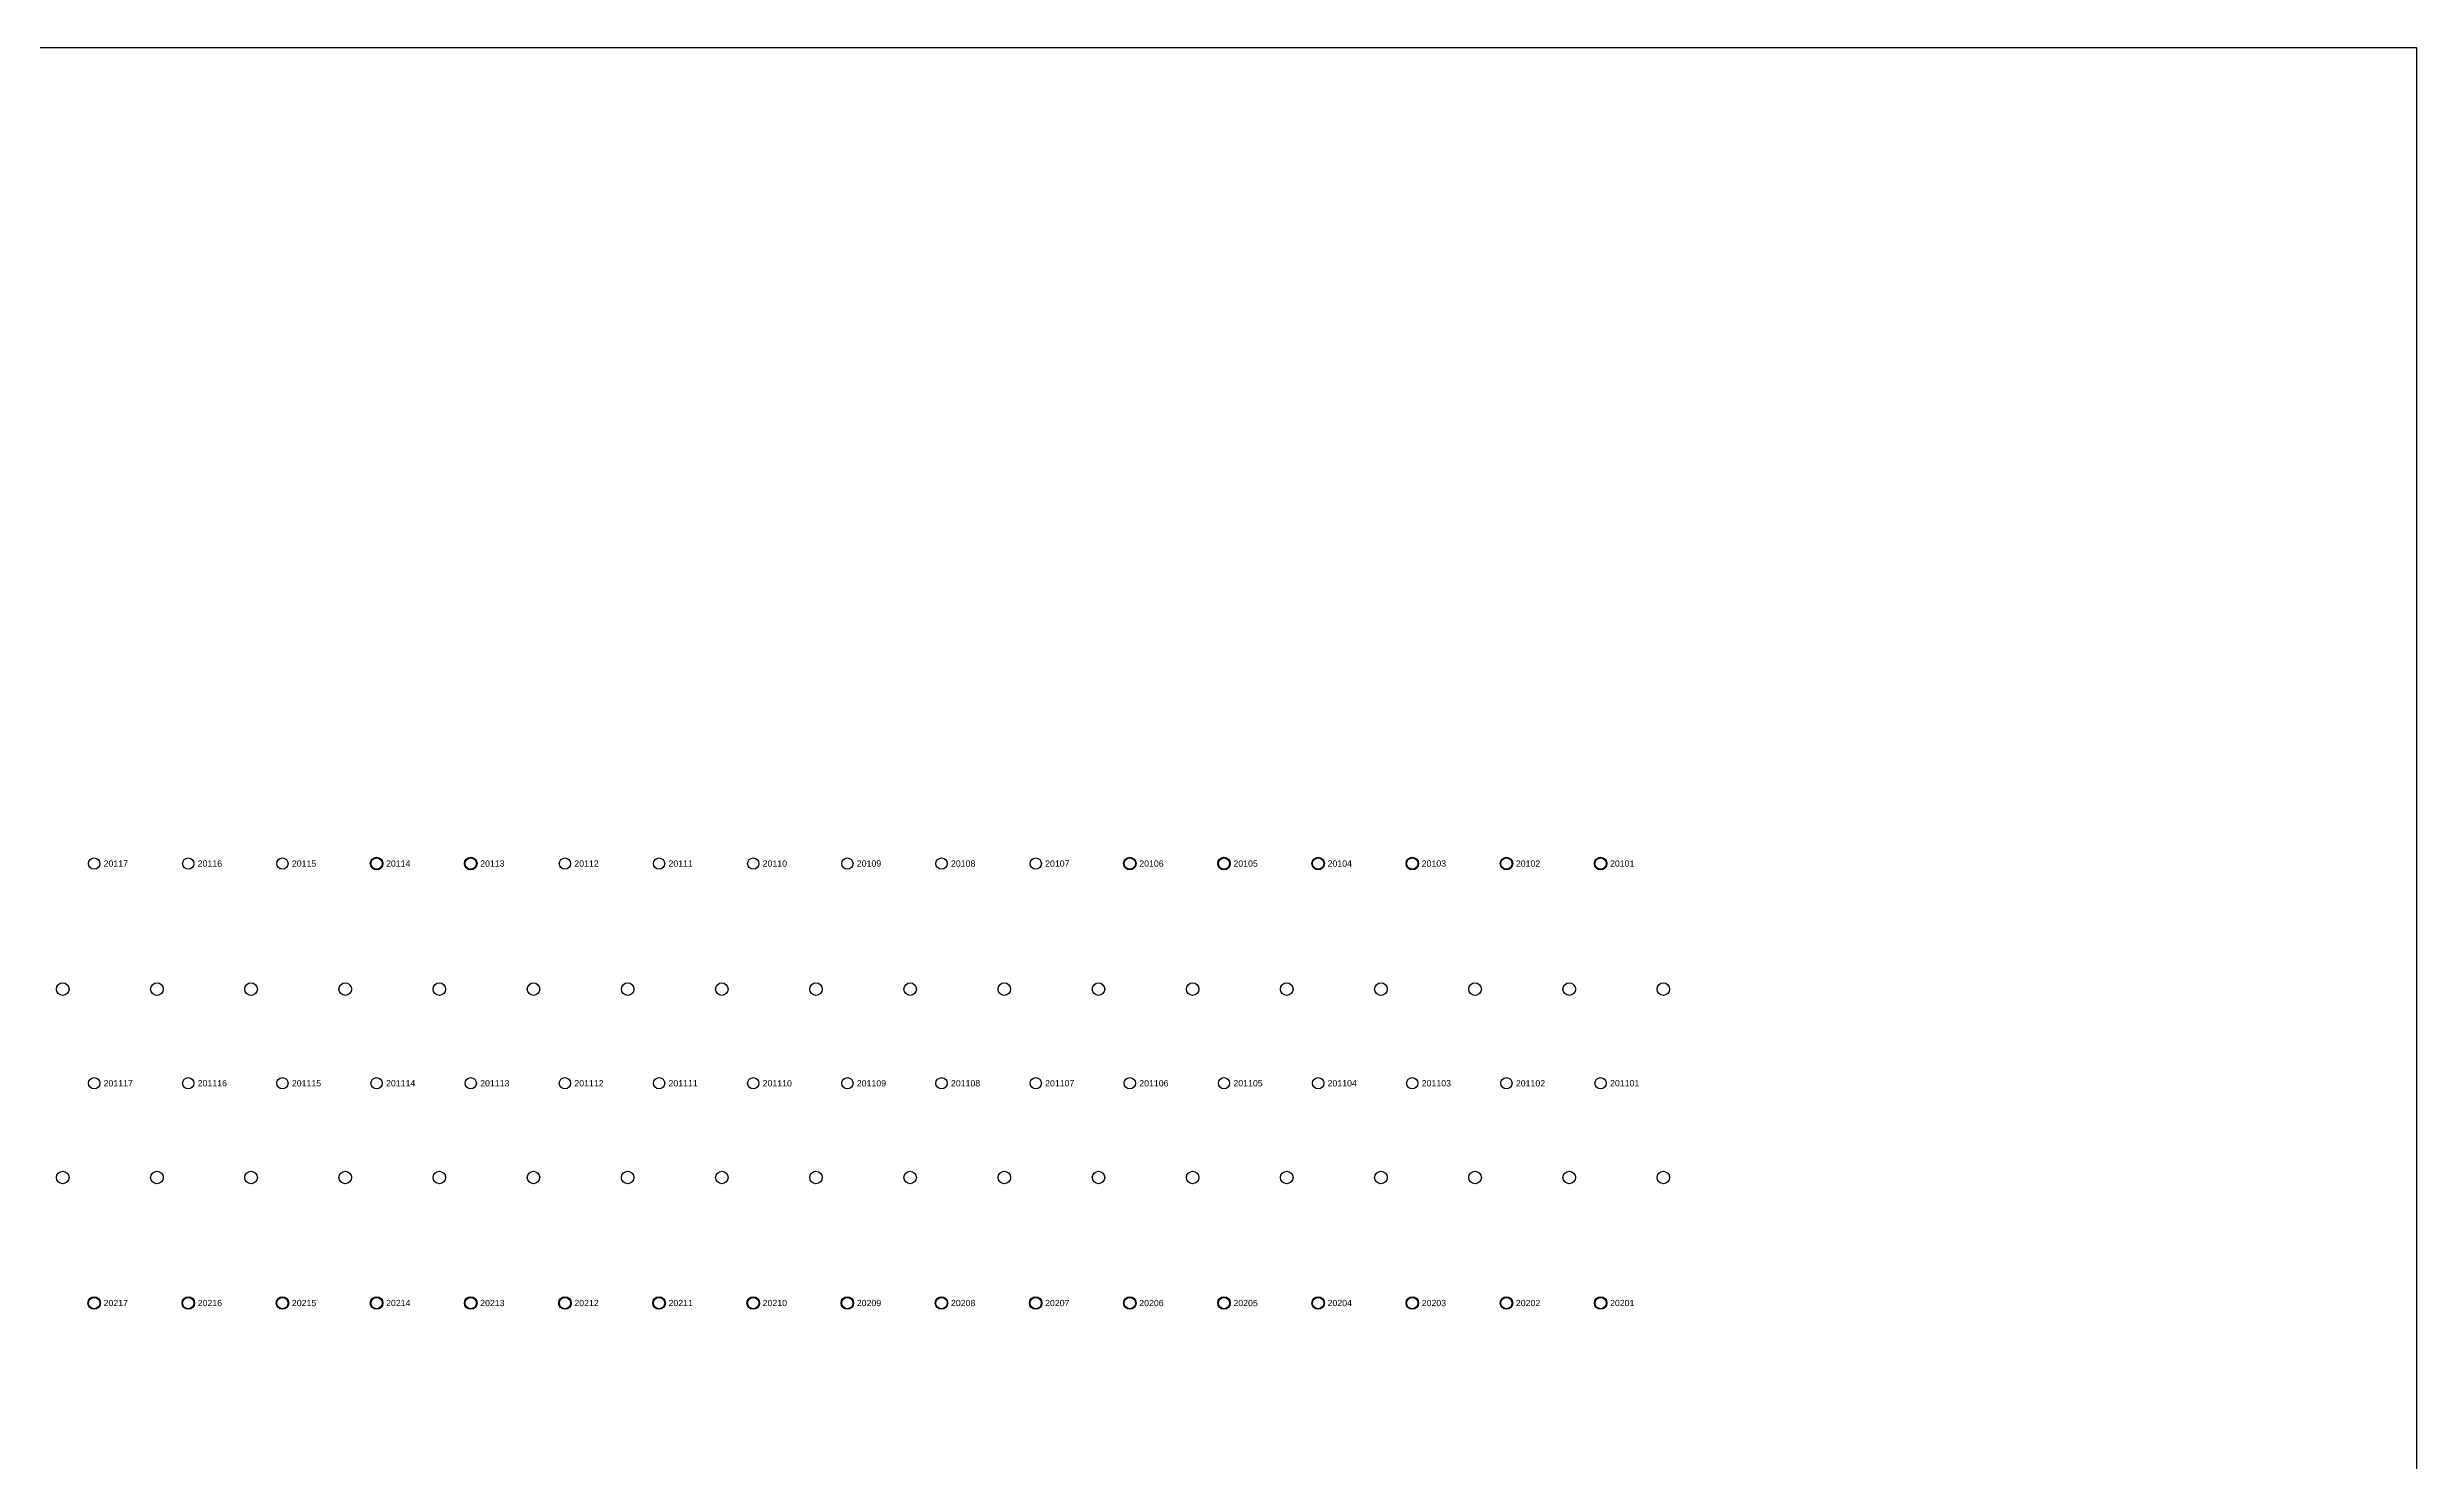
# Model space of a CAD drawing. Extents: x -5 to 376, y -217 to 241.
# Drawn here: x 280.3 to 376.2, y 183.4 to 240.6 of the extents above; entities that cross this region are included whole.
import ezdxf

# ---------------------------------------------------------------- set-up
doc = ezdxf.new("R2010")
doc.units = 0
for name, color, linetype in [('FIXTURE_INTERFACE_PIN', 4, 'CONTINUOUS'), ('FIXTURE_OUTLINE', 144, 'CONTINUOUS'), ('TESTER_INTERFACE_PIN', 144, 'CONTINUOUS'), ('TESTER_INTERFACE_PIN_LABEL', 144, 'CONTINUOUS'), ('TRANSFER_PROBES', 2, 'CONTINUOUS')]:
    doc.layers.add(name, color=color, linetype=linetype)
doc.styles.get("Standard").update_dxf_attribs({"font": 'arial.ttf'})

msp = doc.modelspace()

# ---------------------------------------------------------------- linework, layer by layer
at = {"layer": 'FIXTURE_INTERFACE_PIN'}
for centre in [(293.65194, 207.5815), (297.46194, 207.5815), (324.13194, 207.5815), (327.94194, 207.5815), (331.75194, 207.5815), (335.56194, 207.5815), (339.37194, 207.5815), (343.18194, 207.5815), (282.22194, 189.8015), (286.03194, 189.8015), (289.84194, 189.8015), (293.65194, 189.8015), (297.46194, 189.8015), (301.27194, 189.8015), (305.08194, 189.8015), (308.89194, 189.8015), (312.70194, 189.8015), (316.51194, 189.8015), (320.32194, 189.8015), (324.13194, 189.8015), (327.94194, 189.8015), (331.75194, 189.8015), (335.56194, 189.8015), (339.37194, 189.8015), (343.18194, 189.8015)]:
    msp.add_circle(centre, 0.254, dxfattribs=at)
at = {"layer": 'FIXTURE_OUTLINE'}
for p, q in [((-4.79806, 240.6015), (376.20194, 240.6015)), ((376.20194, 240.6015), (376.20194, -216.5985))]:
    msp.add_line(p, q, dxfattribs=at)
at = {"layer": 'TESTER_INTERFACE_PIN'}
for centre in [(282.22194, 207.5815), (286.03194, 207.5815), (289.84194, 207.5815), (293.65194, 207.5815), (297.46194, 207.5815), (301.27194, 207.5815), (305.08194, 207.5815), (308.89194, 207.5815), (312.70194, 207.5815), (316.51194, 207.5815), (320.32194, 207.5815), (324.13194, 207.5815), (327.94194, 207.5815), (331.75194, 207.5815), (335.56194, 207.5815), (339.37194, 207.5815), (343.18194, 207.5815), (282.22194, 198.6915), (286.03194, 198.6915), (289.84194, 198.6915), (293.65194, 198.6915), (297.46194, 198.6915), (301.27194, 198.6915), (305.08194, 198.6915), (308.89194, 198.6915), (312.70194, 198.6915), (316.51194, 198.6915), (320.32194, 198.6915), (324.13194, 198.6915), (327.94194, 198.6915), (331.75194, 198.6915), (335.56194, 198.6915), (339.37194, 198.6915), (343.18194, 198.6915), (282.22194, 189.8015), (286.03194, 189.8015), (289.84194, 189.8015), (293.65194, 189.8015), (297.46194, 189.8015), (301.27194, 189.8015), (305.08194, 189.8015), (308.89194, 189.8015), (312.70194, 189.8015), (316.51194, 189.8015), (320.32194, 189.8015), (324.13194, 189.8015), (327.94194, 189.8015), (331.75194, 189.8015), (335.56194, 189.8015), (339.37194, 189.8015), (343.18194, 189.8015)]:
    msp.add_circle(centre, 0.2286, dxfattribs=at)
at = {"layer": 'TRANSFER_PROBES'}
for centre in [(280.95194, 202.5015), (284.76194, 202.5015), (288.57194, 202.5015), (292.38194, 202.5015), (296.19194, 202.5015), (300.00194, 202.5015), (303.81194, 202.5015), (307.62194, 202.5015), (311.43194, 202.5015), (315.24194, 202.5015), (319.05194, 202.5015), (322.86194, 202.5015), (326.67194, 202.5015), (330.48194, 202.5015), (334.29194, 202.5015), (338.10194, 202.5015), (341.91194, 202.5015), (345.72194, 202.5015), (280.95194, 194.8815), (284.76194, 194.8815), (288.57194, 194.8815), (292.38194, 194.8815), (296.19194, 194.8815), (300.00194, 194.8815), (303.81194, 194.8815), (307.62194, 194.8815), (311.43194, 194.8815), (315.24194, 194.8815), (319.05194, 194.8815), (322.86194, 194.8815), (326.67194, 194.8815), (330.48194, 194.8815), (334.29194, 194.8815), (338.10194, 194.8815), (341.91194, 194.8815), (345.72194, 194.8815)]:
    msp.add_circle(centre, 0.254, dxfattribs=at)

# ---------------------------------------------------------------- texts
at = {"layer": 'TESTER_INTERFACE_PIN_LABEL'}
for s, p in [('20117', (282.60294, 207.4545)), ('20116', (286.41294, 207.4545)), ('20115', (290.22294, 207.4545)), ('20114', (294.03294, 207.4545)), ('20113', (297.84294, 207.4545)), ('20112', (301.65294, 207.4545)), ('20111', (305.46294, 207.4545)), ('20110', (309.27294, 207.4545)), ('20109', (313.08294, 207.4545)), ('20108', (316.89294, 207.4545)), ('20107', (320.70294, 207.4545)), ('20106', (324.51294, 207.4545)), ('20105', (328.32294, 207.4545)), ('20104', (332.13294, 207.4545)), ('20103', (335.94294, 207.4545)), ('20102', (339.75294, 207.4545)), ('20101', (343.56294, 207.4545)), ('201117', (282.60294, 198.5645)), ('201116', (286.41294, 198.5645)), ('201115', (290.22294, 198.5645)), ('201114', (294.03294, 198.5645)), ('201113', (297.84294, 198.5645)), ('201112', (301.65294, 198.5645)), ('201111', (305.46294, 198.5645)), ('201110', (309.27294, 198.5645)), ('201109', (313.08294, 198.5645)), ('201108', (316.89294, 198.5645)), ('201107', (320.70294, 198.5645)), ('201106', (324.51294, 198.5645)), ('201105', (328.32294, 198.5645)), ('201104', (332.13294, 198.5645)), ('201103', (335.94294, 198.5645)), ('201102', (339.75294, 198.5645)), ('201101', (343.56294, 198.5645)), ('20217', (282.60294, 189.6745)), ('20216', (286.41294, 189.6745)), ('20215', (290.22294, 189.6745)), ('20214', (294.03294, 189.6745)), ('20213', (297.84294, 189.6745)), ('20212', (301.65294, 189.6745)), ('20211', (305.46294, 189.6745)), ('20210', (309.27294, 189.6745)), ('20209', (313.08294, 189.6745)), ('20208', (316.89294, 189.6745)), ('20207', (320.70294, 189.6745)), ('20206', (324.51294, 189.6745)), ('20205', (328.32294, 189.6745)), ('20204', (332.13294, 189.6745)), ('20203', (335.94294, 189.6745)), ('20202', (339.75294, 189.6745)), ('20201', (343.56294, 189.6745))]:
    msp.add_text(s, height=0.254, dxfattribs=at).set_placement(p)

doc.saveas('drawing.dxf')
